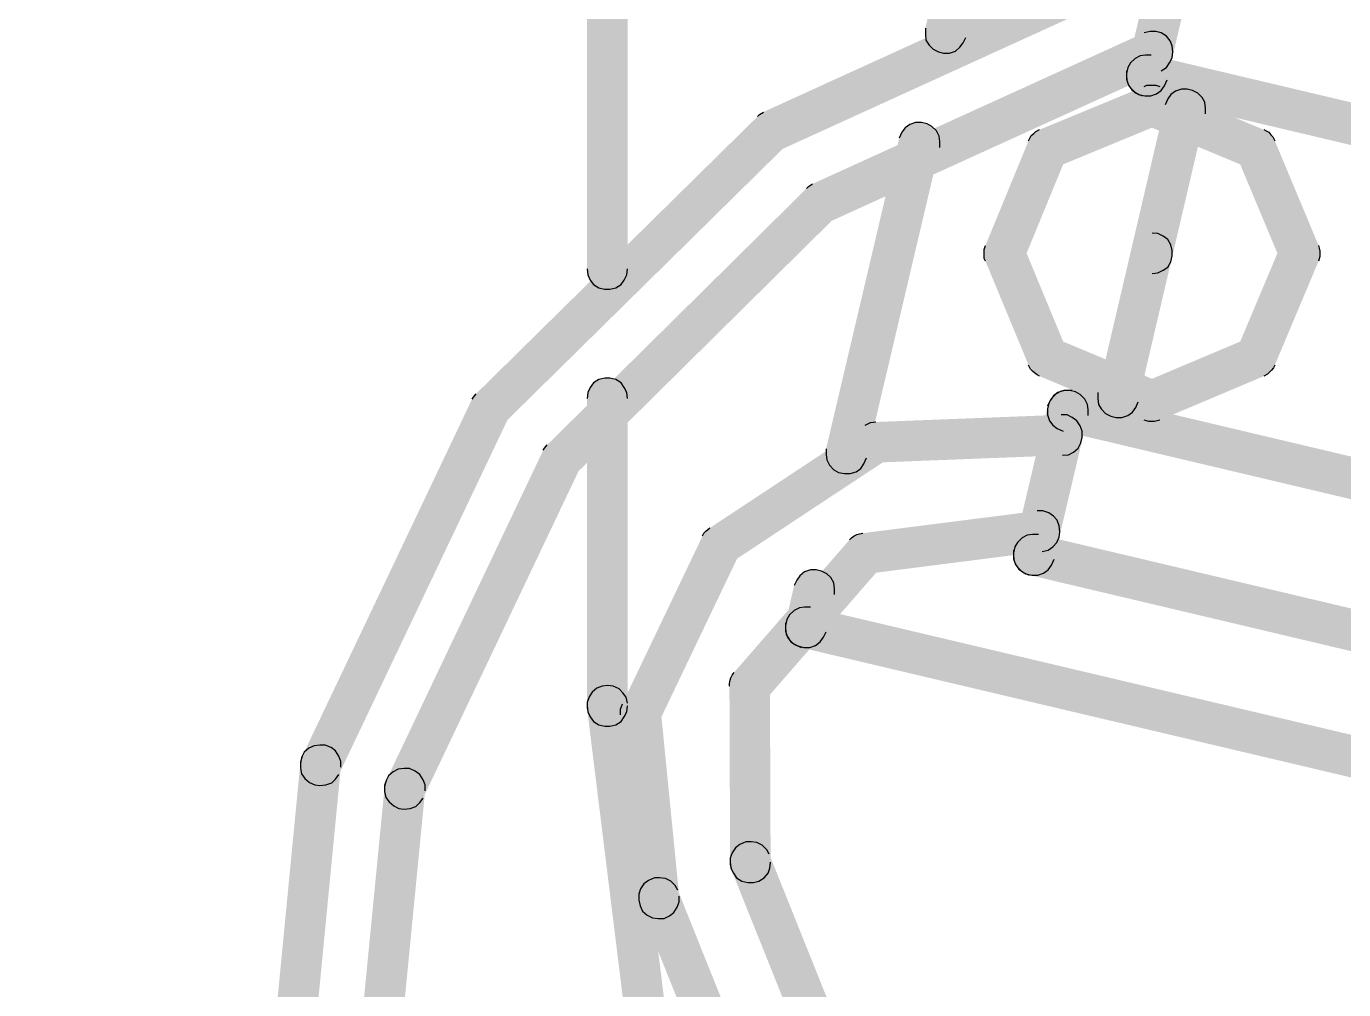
# Model space of a CAD drawing. Header units: millimetres. Extents: x -185079 to -2648, y 85916 to 249201.
# Drawn here: x -52811.73 to -52785, y 133370.23 to 133389.77 of the extents above; entities that cross this region are included whole.
import ezdxf

# ---------------------------------------------------------------- set-up
doc = ezdxf.new("R2010")
doc.units = ezdxf.units.MM
doc.linetypes.add('DASHDOT', pattern=[25.4, 12.7, -6.35, 0, -6.35])
doc.layers.get('0').update_dxf_attribs({"color": 255, "linetype": 'DASHDOT'})
doc.layers.add('1', color=4, linetype='Continuous')

msp = doc.modelspace()

# ---------------------------------------------------------------- hatches: boundary and pattern name
at = {"extrusion": (-0.004685415688226612, -0.01745240643729066, 0.9998367168639968)}
for points in [[(-85578.72472193472, 115151.7301886913), (-85579.12152372515, 115151.623642642), (-85579.51832551559, 115151.5170965927), (-85583.96173259086, 115168.0653580702), (-85583.56493080044, 115168.1719041195), (-85583.16812901, 115168.2784501688)], [(-85561.04170314464, 115161.9335581742), (-85561.02498566466, 115161.5126363334), (-85561.00807826302, 115161.091007181), (-85569.64068558415, 115160.8341290183), (-85569.6575929858, 115161.2557581707), (-85569.67450038742, 115161.6773873231)], [(-85570.07851482659, 115161.2390406907), (-85569.6575929858, 115161.2557581707), (-85569.23667114499, 115161.2724756507), (-85569.14503368735, 115158.2737081448), (-85569.56595552816, 115158.2569906648), (-85569.98687736895, 115158.2402731848)], [(-85576.35561906145, 115154.8672204624), (-85576.62154614992, 115155.1939274471), (-85576.88837047161, 115155.5211518216), (-85570.72035043212, 115160.6132320431), (-85570.454233422, 115160.2858177469), (-85570.18759902197, 115159.9593006839)], [(-85574.17721124583, 115158.6127761192), (-85573.75628940502, 115158.6294935992), (-85573.33536756423, 115158.6462110792), (-85573.31202339806, 115158.0481079386), (-85573.73294523887, 115158.0313904586), (-85574.15386707967, 115158.0146729786)], [(-85575.01709347875, 115153.7145648809), (-85575.28321048887, 115154.0419791771), (-85575.54932749899, 115154.3693934734), (-85569.84131698406, 115159.0763394126), (-85569.57449266237, 115158.7491150381), (-85569.30856557391, 115158.4224080534)], [(-85573.73294523887, 115158.0313904586), (-85574.15386707967, 115158.0146729786), (-85574.12290984966, 115157.8993811928), (-85574.0792210114, 115157.7875079968), (-85573.9873170184, 115157.70223069), (-85573.89022590834, 115157.6456452678), (-85573.77380144986, 115157.6215501635), (-85573.66440409266, 115157.6236255871), (-85573.54911230685, 115157.6545828172), (-85573.44407629049, 115157.7237348719), (-85573.37565649331, 115157.8247619617), (-85573.33541119087, 115157.9318734017), (-85573.31202339806, 115158.0481079386)], [(-85569.57449266237, 115158.7491150381), (-85569.30856557391, 115158.4224080534), (-85569.22309834544, 115158.5136047348), (-85569.18356035456, 115158.6205262532), (-85569.15946525018, 115158.7369507117), (-85569.17769087195, 115158.8556610873), (-85569.2213797102, 115158.9675342833), (-85569.28782048672, 115159.0596487698), (-85569.38833018657, 115159.1289658002), (-85569.50817323488, 115159.1657925128), (-85569.61757059208, 115159.1637170891), (-85569.73286237789, 115159.1327598591), (-85569.84131698406, 115159.0763394126)], [(-85569.56595552816, 115158.2569906648), (-85569.58357024136, 115158.6784298955), (-85569.6981547156, 115158.6476625872), (-85569.79729630334, 115158.6073923387), (-85569.88599219998, 115158.528219954), (-85569.95170071891, 115158.4142713343), (-85569.97850710155, 115158.3107684057), (-85569.97301308803, 115158.1886394403), (-85569.94205585803, 115158.0733476544), (-85569.87290380328, 115157.9683116381), (-85569.78512571166, 115157.8955760179), (-85569.67820419326, 115157.856038027), (-85569.54904812652, 115157.8353615124)], [(-85560.93733407876, 115158.938209258), (-85560.92061659879, 115158.5172874172), (-85560.90370919714, 115158.0956582649), (-85569.54904812652, 115157.8353615124), (-85569.56595552816, 115158.2569906648), (-85569.58357024136, 115158.6784298955)], [(-85569.56595552816, 115158.2569906648), (-85569.98687736895, 115158.2402731848), (-85569.95592013895, 115158.124981399), (-85569.9156498905, 115158.0258398113), (-85569.83718481733, 115157.936953993), (-85569.72323619763, 115157.871245474), (-85569.61954334739, 115157.8437317798), (-85569.49812169353, 115157.8490358717), (-85569.38282990771, 115157.8799931017), (-85569.27779389135, 115157.9491451565), (-85569.20524819278, 115158.0376305596), (-85569.16571020191, 115158.144552078), (-85569.14503368735, 115158.2737081448)], [(-85570.87303321266, 115155.9685481275), (-85571.12622869287, 115156.2986737019), (-85571.38032140632, 115156.6293166663), (-85569.55909340252, 115158.0252744205), (-85569.30500068908, 115157.6946314561), (-85569.05180520886, 115157.3645058816)], [(-85569.30500068908, 115157.6946314561), (-85569.55909340252, 115158.0252744205), (-85569.51429683759, 115158.0646019179), (-85569.45063879635, 115158.081694867), (-85569.39900505178, 115158.0955591479), (-85569.33534701054, 115158.112652097), (-85569.25141286984, 115158.1078903411)], [(-85569.35948574154, 115157.2818899611), (-85569.30500068908, 115157.6946314561), (-85569.25141286984, 115158.1078903411), (-85566.98862387196, 115157.8085402315), (-85567.04291900276, 115157.3950914248), (-85567.09669674367, 115156.9825398515)], [(-85568.63164057162, 115157.7935394956), (-85568.21071873083, 115157.8102569755), (-85568.24167596083, 115157.9255487614), (-85568.28536479909, 115158.0374219573), (-85568.36111859402, 115158.1133862457), (-85568.47506721372, 115158.1790947647), (-85568.59059443898, 115158.2026724791), (-85568.69999179617, 115158.2005970554), (-85568.81528358198, 115158.1696398254), (-85568.92031959834, 115158.1004877707), (-85568.99286529691, 115158.0120023675), (-85569.03240328778, 115157.9050808491), (-85569.05307980234, 115157.7759247824)], [(-85576.62154614992, 115155.1939274471), (-85576.97954220705, 115155.4003660223), (-85576.95108576184, 115155.4497138497), (-85576.88837047161, 115155.5211518216)], [(-85569.05307980234, 115157.7759247824), (-85568.63164057162, 115157.7935394956), (-85568.21071873083, 115157.8102569755), (-85568.01541951888, 115151.8159506318), (-85568.43634135967, 115151.7992331519), (-85568.85707327882, 115151.7818083603)], [(-85580.32282687037, 115148.0714453202), (-85580.67992569426, 115148.2773665056), (-85581.03721443983, 115148.4839950025), (-85576.97954220705, 115155.4003660223), (-85576.62154614992, 115155.1939274471), (-85576.26444732602, 115154.9880062617)], [(-85573.66672737109, 115155.7401234505), (-85573.24580553028, 115155.7568409305), (-85573.27695268195, 115155.8728400279), (-85573.31703300873, 115155.971274304), (-85573.39549808193, 115156.0601601223), (-85573.5094467016, 115156.1258686413), (-85573.61313955185, 115156.1533823355), (-85573.7352685173, 115156.147888322), (-85573.84985299154, 115156.1171210136), (-85573.95488900789, 115156.0479689588), (-85574.02743470646, 115155.9594835556), (-85574.0676800089, 115155.8523721156), (-85574.08764921188, 115155.7234059705)], [(-85571.12622869287, 115156.2986737019), (-85571.53897018792, 115156.3531587544), (-85571.52718133069, 115156.410922367), (-85571.51558239512, 115156.4693932912), (-85571.47420442, 115156.5214523969), (-85571.4462653647, 115156.5699029911), (-85571.38032140632, 115156.6293166663)], [(-85567.04291900276, 115157.3950914248), (-85566.98862387196, 115157.8085402315), (-85566.93067033768, 115157.7960440627), (-85566.87290672504, 115157.7842552054), (-85566.82033022946, 115157.7437744635), (-85566.7716897136, 115157.7151280967), (-85566.71298334995, 115157.6489942166)], [(-85574.08764921188, 115155.7234059705), (-85573.66672737109, 115155.7401234505), (-85573.24580553028, 115155.7568409305), (-85573.04468046236, 115149.2833317434), (-85573.46560230317, 115149.2666142635), (-85573.88652414396, 115149.2498967835)], [(-85571.00814164108, 115153.9667360303), (-85571.42088313613, 115154.0212210827), (-85571.83343470952, 115154.0749988236), (-85571.53897018792, 115156.3531587544), (-85571.12622869287, 115156.2986737019), (-85570.71438443105, 115156.2447060394)], [(-85567.37304457724, 115157.1418959446), (-85567.04291900276, 115157.3950914248), (-85566.71298334995, 115157.6489942166), (-85565.30424161245, 115155.8281656347), (-85565.63436718693, 115155.5749701545), (-85565.96430283974, 115155.3210673627)], [(-85578.65875192167, 115147.4460221894), (-85579.01604066724, 115147.6526506863), (-85579.37403672436, 115147.8590892615), (-85575.64049923442, 115154.248607674), (-85575.28321048887, 115154.0419791771), (-85574.9259217433, 115153.8353506802)], [(-85575.28321048887, 115154.0419791771), (-85575.64049923442, 115154.248607674), (-85575.61256017913, 115154.2970582682), (-85575.54932749899, 115154.3693934734)], [(-85568.52727150575, 115154.7981905794), (-85568.4205355348, 115154.4006814774), (-85568.30936965036, 115154.4441803941), (-85568.22048383208, 115154.5226454672), (-85568.14793813351, 115154.6111308704), (-85568.11181873245, 115154.7307839971), (-85568.11660543439, 115154.8531028842), (-85568.14414407458, 115154.9556630617), (-85568.20127183266, 115155.0639277463), (-85568.29246851409, 115155.1493949747), (-85568.39957995414, 115155.1896402772), (-85568.51581449098, 115155.21302807), (-85568.63381755503, 115155.1949923699)], [(-85571.42088313613, 115154.0212210827), (-85571.75081878895, 115153.7673182909), (-85571.79014628637, 115153.8121148559), (-85571.80723923545, 115153.8757728971), (-85571.82110351637, 115153.9274066417), (-85571.83819646545, 115153.9910646829), (-85571.83343470952, 115154.0749988236)], [(-85569.6988733338, 115152.4627110778), (-85570.0282915967, 115152.2097055193), (-85570.35841717117, 115151.956510039), (-85571.75081878895, 115153.7673182909), (-85571.42088313613, 115154.0212210827), (-85571.09075756166, 115154.274416563)], [(-85566.04691876032, 115155.6287478954), (-85565.63436718693, 115155.5749701545), (-85565.22162569188, 115155.520485102), (-85565.5324303332, 115153.2523455013), (-85565.94498190659, 115153.3061232422), (-85566.35753347998, 115153.3599009831)], [(-85565.63436718693, 115155.5749701545), (-85565.30424161245, 115155.8281656347), (-85565.27764572328, 115155.77995048), (-85565.24782116595, 115155.7197110285), (-85565.23395688503, 115155.668077284), (-85565.22028252576, 115155.617150851), (-85565.22162569188, 115155.520485102)], [(-85579.12152372515, 115151.623642642), (-85579.51832551559, 115151.5170965927), (-85579.47444675566, 115151.4045160852), (-85579.39598168248, 115151.3156302669), (-85579.30768620095, 115151.2437918799), (-85579.18855046421, 115151.2067752456), (-85579.06642149876, 115151.2122692591), (-85578.9638613212, 115151.2398078993), (-85578.85540671503, 115151.2962283458), (-85578.7701294082, 115151.3881323388), (-85578.73040149568, 115151.4943465456), (-85578.70630639131, 115151.6107710041), (-85578.72472193472, 115151.7301886913)], [(-85567.69557465985, 115152.3135939646), (-85567.74935240076, 115151.9010423912), (-85567.80364753156, 115151.4875935846), (-85570.08258672751, 115151.7962567127), (-85570.0282915967, 115152.2097055193), (-85569.97470377745, 115152.6229644042)], [(-85566.19836730846, 115153.6369561282), (-85565.94498190659, 115153.3061232422), (-85565.69088919315, 115152.9754802778), (-85567.49596699887, 115151.5702095052), (-85567.74935240076, 115151.9010423912), (-85568.00325519254, 115152.230978044)], [(-85570.0282915967, 115152.2097055193), (-85570.08258672751, 115151.7962567127), (-85570.1405402618, 115151.8087528815), (-85570.20172246425, 115151.8332733469), (-85570.25088037, 115151.8610224806), (-85570.29952088586, 115151.8896688474), (-85570.35841717117, 115151.956510039)], [(-85565.94498190659, 115153.3061232422), (-85565.5324303332, 115153.2523455013), (-85565.54402926877, 115153.1938745771), (-85565.56854973426, 115153.1326923746), (-85565.59700617947, 115153.0833445472), (-85565.62494523477, 115153.034893953), (-85565.69088919315, 115152.9754802778)], [(-85578.4398949, 115149.0851014195), (-85578.04309310958, 115149.1916474688), (-85578.08678194783, 115149.3035206648), (-85578.16595433258, 115149.3922165614), (-85578.2537324242, 115149.4649521816), (-85578.3735754725, 115149.5017788942), (-85578.49570443796, 115149.4962848807), (-85578.59826461552, 115149.4687462405), (-85578.7067192217, 115149.412325794), (-85578.79128921694, 115149.3206117227), (-85578.83153451938, 115149.2135002826), (-85578.8549223122, 115149.0972657458), (-85578.83669669043, 115148.9785553702)], [(-85569.34926622472, 115151.2651865764), (-85568.92834438392, 115151.2819040564), (-85568.95930161393, 115151.3971958422), (-85568.99957186237, 115151.49633743), (-85569.07874424712, 115151.5850333266), (-85569.19198555524, 115151.6509317672), (-85569.29548848383, 115151.6777381498), (-85569.41780737092, 115151.6729514479), (-85569.53309915673, 115151.6419942179), (-85569.63794525144, 115151.5721348516), (-85569.71068087166, 115151.4843567599), (-85569.75021886254, 115151.3774352415), (-85569.77018806552, 115151.2484690965)], [(-85569.34926622472, 115151.2651865764), (-85569.36688093793, 115151.6866258072), (-85569.48217272374, 115151.6556685772), (-85569.58060699991, 115151.6155882504), (-85569.66930289655, 115151.5364158656), (-85569.73501141548, 115151.4224672459), (-85569.7618177981, 115151.3189643173), (-85569.7563237846, 115151.1968353519), (-85569.72536655459, 115151.0815435661), (-85569.65621449983, 115150.9765075497), (-85569.56843640821, 115150.9037719295), (-85569.46151488982, 115150.8642339386), (-85569.33235882309, 115150.8435574241)], [(-85560.7213520869, 115151.946215248), (-85560.70392729534, 115151.5254833289), (-85560.68701989371, 115151.1038541765), (-85569.33235882309, 115150.8435574241), (-85569.34926622472, 115151.2651865764), (-85569.36688093793, 115151.6866258072)], [(-85568.43634135967, 115151.7992331519), (-85568.85707327882, 115151.7818083603), (-85568.82611604882, 115151.6665165745), (-85568.78242721056, 115151.5546433785), (-85568.70667341563, 115151.4786790901), (-85568.5934321075, 115151.4127806495), (-85568.47719757067, 115151.3893928567), (-85568.36780021348, 115151.3914682804), (-85568.25250842767, 115151.4224255104), (-85568.1474724113, 115151.4915775652), (-85568.07492671274, 115151.5800629684), (-85568.03538872187, 115151.6869844868), (-85568.01541951888, 115151.8159506318)], [(-85581.72260200407, 115140.3020876638), (-85582.12925914885, 115140.384747211), (-85582.53610621528, 115140.4681140698), (-85581.0867727607, 115148.3607333643), (-85580.67992569426, 115148.2773665056), (-85580.2732685495, 115148.1947069584)], [(-85580.67992569426, 115148.2773665056), (-85581.0867727607, 115148.3607333643), (-85581.0717552353, 115148.4064726803), (-85581.03721443983, 115148.4839950025)], [(-85576.42553036123, 115143.1674748323), (-85576.82233215167, 115143.060928783), (-85577.2191339421, 115142.9543827337), (-85578.83669669043, 115148.9785553702), (-85578.4398949, 115149.0851014195), (-85578.04309310958, 115149.1916474688)], [(-85569.77018806552, 115151.2484690965), (-85569.34926622472, 115151.2651865764), (-85568.92834438392, 115151.2819040564), (-85568.83670692629, 115148.2831365505), (-85569.25762876708, 115148.2664190705), (-85569.67925791946, 115148.2495116689)], [(-85567.74935240076, 115151.9010423912), (-85567.49596699887, 115151.5702095052), (-85567.54418215362, 115151.543613616), (-85567.59168999681, 115151.5172076485), (-85567.65605534962, 115151.4999247777), (-85567.70698178263, 115151.4862504185), (-85567.80364753156, 115151.4875935846)], [(-85572.81544005686, 115149.2485804545), (-85572.93490763607, 115149.6426709667), (-85573.05508252683, 115150.0365715572), (-85569.45658815822, 115151.1537137955), (-85569.33712057902, 115150.7596232834), (-85569.21784292148, 115150.3662400828)], [(-85569.33712057902, 115150.7596232834), (-85569.21784292148, 115150.3662400828), (-85569.1059697255, 115150.409928921), (-85569.0170839072, 115150.4883939942), (-85568.94866411001, 115150.589421084), (-85568.92456900564, 115150.7058455425), (-85568.93006301914, 115150.8279745079), (-85568.96102024915, 115150.9432662937), (-85569.02675371409, 115151.0355707018), (-85569.11865770709, 115151.1208480086), (-85569.22576914715, 115151.1610933111), (-85569.34129637241, 115151.1846710255), (-85569.45658815822, 115151.1537137955)], [(-85575.1343737007, 115146.5375391766), (-85575.44167876428, 115146.8121870556), (-85575.74898382787, 115147.0868349346), (-85573.24221269964, 115149.9173188457), (-85572.93490763607, 115149.6426709667), (-85572.62830988405, 115149.367833166)], [(-85572.93490763607, 115149.6426709667), (-85573.24221269964, 115149.9173188457), (-85573.19812344627, 115149.9564564214), (-85573.153516803, 115149.9964912304), (-85573.05508252683, 115150.0365715572)], [(-85579.01604066724, 115147.6526506863), (-85579.42288773367, 115147.7360175451), (-85579.40768028662, 115147.7810495494), (-85579.37403672436, 115147.8590892615)], [(-85579.94701064785, 115140.2836802769), (-85580.35385771428, 115140.3670471356), (-85580.76070478071, 115140.4504139944), (-85579.42288773367, 115147.7360175451), (-85579.01604066724, 115147.6526506863), (-85578.60990091237, 115147.5690939058)], [(-85573.46560230317, 115149.2666142635), (-85573.88652414396, 115149.2498967835), (-85573.85556691396, 115149.1346049977), (-85573.81529666552, 115149.0354634099), (-85573.73683159234, 115148.9465775916), (-85573.62288297265, 115148.8808690727), (-85573.5191901224, 115148.8533553785), (-85573.39706115697, 115148.858849392), (-85573.28176937115, 115148.889806622), (-85573.17763058802, 115148.9594760667), (-85573.1048949678, 115149.0472541583), (-85573.06464966535, 115149.1543655984), (-85573.04468046236, 115149.2833317434)], [(-85572.40994857183, 115147.0211134085), (-85572.56761097578, 115147.4049481512), (-85572.72598069129, 115147.7885929723), (-85569.42453561682, 115149.1421882648), (-85569.26687321288, 115148.7583535221), (-85569.10869341902, 115148.3754160126)], [(-85569.26687321288, 115148.7583535221), (-85569.10869341902, 115148.3754160126), (-85569.00023881283, 115148.4318364591), (-85568.92821050418, 115148.5194246291), (-85568.8752335935, 115148.6299546589), (-85568.85184580069, 115148.7461891958), (-85568.86665283263, 115148.8521679632), (-85568.91034167088, 115148.9640411591), (-85568.97949372564, 115149.0690771755), (-85569.07729214727, 115149.125472676), (-85569.18369627575, 115149.1659079001), (-85569.30924383101, 115149.1731454948), (-85569.42453561682, 115149.1421882648)], [(-85575.72535948695, 115143.0112073776), (-85576.13149924182, 115143.094764158), (-85576.53834630824, 115143.1781310168), (-85575.84833590906, 115146.8948466028), (-85575.44167876428, 115146.8121870556), (-85575.03483169785, 115146.7288201968)], [(-85575.44167876428, 115146.8121870556), (-85575.84833590906, 115146.8948466028), (-85575.83673697348, 115146.953317527), (-85575.80809060662, 115147.0019580429), (-85575.74898382787, 115147.0868349346)], [(-85572.56761097578, 115147.4049481512), (-85572.94765165959, 115147.5918179385), (-85572.91900529273, 115147.6404584544), (-85572.87833462917, 115147.6923276384), (-85572.83372798591, 115147.7323624474), (-85572.78622014272, 115147.7587684149), (-85572.72598069129, 115147.7885929723)], [(-85569.25762876708, 115148.2664190705), (-85569.2752434803, 115148.6878583012), (-85569.39053526611, 115148.6569010712), (-85569.48896954228, 115148.6168207444), (-85569.57766543892, 115148.5376483597), (-85569.64337395785, 115148.42369974), (-85569.67018034047, 115148.3201968114), (-85569.66539363854, 115148.1978779243), (-85569.63443640852, 115148.0825861385), (-85569.5645770422, 115147.9777400438), (-85569.47679895058, 115147.9050044236), (-85569.36987743218, 115147.8654664327), (-85569.24072136545, 115147.8447899181)], [(-85560.62971462926, 115148.9474477421), (-85560.61209991606, 115148.5260085114), (-85560.59538243608, 115148.1050866706), (-85569.24072136545, 115147.8447899181), (-85569.25762876708, 115148.2664190705), (-85569.2752434803, 115148.6878583012)], [(-85573.75526470772, 115144.0080774242), (-85574.13511546988, 115144.1942399), (-85574.51444884212, 115144.381299609), (-85572.94765165959, 115147.5918179385), (-85572.56761097578, 115147.4049481512), (-85572.1884675252, 115147.2185957537)], [(-85569.25762876708, 115148.2664190705), (-85569.67925791946, 115148.2495116689), (-85569.64830068946, 115148.1342198831), (-85569.60732312944, 115148.035268217), (-85569.52885805625, 115147.9463823987), (-85569.41490943657, 115147.8806738797), (-85569.3119238979, 115147.8529702639), (-85569.18979493245, 115147.8584642774), (-85569.07450314664, 115147.8894215074), (-85568.96946713029, 115147.9585735622), (-85568.8969214317, 115148.0470589654), (-85568.85738344085, 115148.1539804838), (-85568.83670692629, 115148.2831365505)], [(-85573.37356443043, 115146.4188575293), (-85572.95264258962, 115146.4355750093), (-85572.98378974128, 115146.5515741066), (-85573.02747857955, 115146.6634473026), (-85573.11867526098, 115146.7489145311), (-85573.21628376095, 115146.8046027201), (-85573.33270821943, 115146.8286978244), (-85573.44210557663, 115146.8266224007), (-85573.55669005087, 115146.7958550924), (-85573.66172606724, 115146.7267030376), (-85573.73085317598, 115146.6254860262), (-85573.77109847842, 115146.5183745861), (-85573.79448627123, 115146.4021400493)], [(-85573.79448627123, 115146.4021400493), (-85573.37356443043, 115146.4188575293), (-85572.95264258962, 115146.4355750093), (-85572.92267173728, 115145.6602905688), (-85573.34359357807, 115145.6435730888), (-85573.76451541888, 115145.6268556088)], [(-85573.34359357807, 115145.6435730888), (-85573.36050097972, 115146.0652022412), (-85573.47579276553, 115146.0342450112), (-85573.57493435327, 115145.9939747628), (-85573.66363024991, 115145.914802378), (-85573.7295286905, 115145.8015610699), (-85573.75633507312, 115145.6980581413), (-85573.7508410596, 115145.5759291759), (-85573.7198838296, 115145.46063739), (-85573.65054185319, 115145.3548940621), (-85573.56224637166, 115145.2830556751), (-85573.45584224317, 115145.242620451), (-85573.32668617644, 115145.2219439365)], [(-85560.55022281731, 115146.4542435293), (-85560.53331541568, 115146.0326143769), (-85560.51570070248, 115145.6111751462), (-85573.32668617644, 115145.2219439365), (-85573.34359357807, 115145.6435730888), (-85573.36050097972, 115146.0652022412)], [(-85573.34359357807, 115145.6435730888), (-85573.76451541888, 115145.6268556088), (-85573.73355818888, 115145.511563823), (-85573.68986935061, 115145.399690627), (-85573.59867266918, 115145.3142233986), (-85573.50087424756, 115145.2578278981), (-85573.38463971073, 115145.2344401053), (-85573.27505243187, 115145.2358082174), (-85573.16046795763, 115145.2665755257), (-85573.05562186294, 115145.3364348921), (-85572.98649475418, 115145.4376519035), (-85572.94605953008, 115145.544056032), (-85572.92267173728, 115145.6602905688)], [(-85574.13511546988, 115144.1942399), (-85574.53191726032, 115144.0876938507), (-85574.54578154124, 115144.1393275953), (-85574.55014288207, 115144.2064042263), (-85574.55127555475, 115144.2614565607), (-85574.53877938594, 115144.319410095), (-85574.51444884212, 115144.381299609)], [(-85576.82233215167, 115143.060928783), (-85576.4392047205, 115143.2184012652), (-85576.49633247858, 115143.3266659498), (-85576.5841105702, 115143.39940157), (-85576.68190899181, 115143.4557970705), (-85576.81016782533, 115143.4759561952), (-85576.9161465927, 115143.4611491632), (-85577.0280197887, 115143.4174603249), (-85577.1203241968, 115143.35172686), (-85577.18945130557, 115143.2505098486), (-85577.22898929643, 115143.1435883302), (-85577.23622689118, 115143.0180407749), (-85577.20526966116, 115142.9027489891)], [(-85572.7997139958, 115140.8560606383), (-85573.19651578624, 115140.749514589), (-85573.59331757667, 115140.6429685397), (-85574.53191726032, 115144.0876938507), (-85574.13511546988, 115144.1942399), (-85573.73831367945, 115144.3007859493)], [(-85576.82233215167, 115143.060928783), (-85577.2191339421, 115142.9543827337), (-85577.17525518217, 115142.8418022261), (-85577.09679010899, 115142.7529164078), (-85577.00849462746, 115142.6810780208), (-85576.88935889072, 115142.6440613865), (-85576.76722992527, 115142.6495554), (-85576.66466974771, 115142.6770940402), (-85576.55621514154, 115142.7335144867), (-85576.47093783472, 115142.8254184797), (-85576.43120992219, 115142.9316326866), (-85576.40711481782, 115143.048057145), (-85576.42553036123, 115143.1674748323)], [(-85571.84347165315, 115131.8781506091), (-85572.22640916266, 115131.7199708152), (-85572.60953659381, 115131.562498333), (-85577.20526966116, 115142.9027489891), (-85576.82233215167, 115143.060928783), (-85576.4392047205, 115143.2184012652)], [(-85576.13149924182, 115143.094764158), (-85576.5180452628, 115142.950023284), (-85576.53171962206, 115143.000949717), (-85576.5490024928, 115143.0653150698), (-85576.53834630824, 115143.1781310168)], [(-85574.41242800067, 115139.7087015841), (-85574.79949141156, 115139.5630634768), (-85575.18603743253, 115139.4183226028), (-85576.5180452628, 115142.950023284), (-85576.13149924182, 115143.094764158), (-85575.74514314249, 115143.2402123436)], [(-85582.12925914885, 115140.384747211), (-85581.72220158897, 115140.4530984355), (-85581.75315881897, 115140.5683902213), (-85581.8188922839, 115140.6606946294), (-85581.91079627692, 115140.7459719363), (-85582.0172004054, 115140.7864071604), (-85582.14616655048, 115140.8063763634), (-85582.24872672804, 115140.7788377232), (-85582.36059992404, 115140.7351488849), (-85582.44948574233, 115140.6566838117), (-85582.51861285108, 115140.5554668003), (-85582.5420006439, 115140.4392322635), (-85582.53650663038, 115140.317103298)], [(-85582.12925914885, 115140.384747211), (-85582.53610621528, 115140.4681140698), (-85582.54334381002, 115140.3425665145), (-85582.51238658, 115140.2272747287), (-85582.4559661335, 115140.1188201225), (-85582.3674807303, 115140.0462744239), (-85582.25765801201, 115139.9931075916), (-85582.14142347519, 115139.9697197988), (-85582.0354447078, 115139.9845268307), (-85581.92357151181, 115140.028215669), (-85581.81853549545, 115140.0973677237), (-85581.76284730651, 115140.1949762237), (-85581.72260200407, 115140.3020876638)], [(-85580.06830783746, 115130.5629698596), (-85580.47536539735, 115130.4946186351), (-85580.88242295722, 115130.4262674105), (-85582.53650663038, 115140.317103298), (-85582.12925914885, 115140.384747211), (-85581.72220158897, 115140.4530984355)], [(-85580.35385771428, 115140.3670471356), (-85579.9468001544, 115140.4353983602), (-85579.9777573844, 115140.550690146), (-85580.04349084935, 115140.6429945541), (-85580.13539484235, 115140.7282718609), (-85580.24231636075, 115140.7678098518), (-85580.37076511592, 115140.788676288), (-85580.47332529348, 115140.7611376478), (-85580.58519848947, 115140.7174488096), (-85580.67389438611, 115140.6382764248), (-85580.74302149487, 115140.5370594134), (-85580.76640928767, 115140.4208248765), (-85580.76091527416, 115140.2986959111)], [(-85578.40018470977, 115131.1481346808), (-85578.80724226964, 115131.0797834563), (-85579.21448975118, 115131.0121395433), (-85580.76091527416, 115140.2986959111), (-85580.35385771428, 115140.3670471356), (-85579.9468001544, 115140.4353983602)], [(-85580.35385771428, 115140.3670471356), (-85580.76070478071, 115140.4504139944), (-85580.76794237545, 115140.3248664392), (-85580.73679522378, 115140.2088673418), (-85580.68037477728, 115140.1004127356), (-85580.59259668566, 115140.0276771154), (-85580.48225657744, 115139.9754075163), (-85580.36583211896, 115139.9513124119), (-85580.25985335158, 115139.9661194438), (-85580.14798015558, 115140.0098082821), (-85580.04384137245, 115140.0794777267), (-85579.98725595028, 115140.1765688368), (-85579.94701064785, 115140.2836802769)], [(-85573.19651578624, 115140.749514589), (-85572.86658013343, 115141.0034173808), (-85572.9416266168, 115141.0795715909), (-85573.05538531482, 115141.1445727982), (-85573.17180977331, 115141.1686679026), (-85573.29052014893, 115141.1504422808), (-85573.39237301493, 115141.1230935623), (-85573.49399044148, 115141.0412098993), (-85573.56653614005, 115140.9527244961), (-85573.6026555411, 115140.8330713695), (-85573.61401903722, 115140.7200655008), (-85573.58306180722, 115140.604773715), (-85573.52664136072, 115140.4963191088)], [(-85573.52664136072, 115140.4963191088), (-85573.19651578624, 115140.749514589), (-85572.86658013343, 115141.0034173808), (-85543.81790352194, 115102.2841848296), (-85544.14783917475, 115102.0302820378), (-85544.47725743765, 115101.7772764792)], [(-85573.19651578624, 115140.749514589), (-85573.59331757667, 115140.6429685397), (-85573.54962873842, 115140.5310953437), (-85573.47045635365, 115140.4423994471), (-85573.38267826203, 115140.3696638269), (-85573.26302513538, 115140.3335444258), (-85573.14070624829, 115140.3383311278), (-85573.02541446248, 115140.3692883578), (-85572.9298813862, 115140.422997526), (-85572.84512146929, 115140.5140042858), (-85572.79214455861, 115140.6245343157), (-85572.78148837405, 115140.7373502627), (-85572.7997139958, 115140.8560606383)], [(-85574.79949141156, 115139.5630634768), (-85574.46955575874, 115139.8169662686), (-85574.54460224211, 115139.8931204786), (-85574.6585508618, 115139.9588289976), (-85574.77478539862, 115139.9822167904), (-85574.89278846269, 115139.9641810903), (-85574.99534864025, 115139.9366424501), (-85575.09696606679, 115139.8547587871), (-85575.16951176536, 115139.7662733839), (-85575.20563116642, 115139.6466202572), (-85575.21699466255, 115139.5336143886), (-85575.18603743253, 115139.4183226028), (-85575.12890967446, 115139.3100579182)], [(-85575.12890967446, 115139.3100579182), (-85574.79949141156, 115139.5630634768), (-85574.46955575874, 115139.8169662686), (-85545.41404196763, 115101.0722705009), (-85545.74346023051, 115100.8192649423), (-85546.07339588334, 115100.5653621505)], [(-85574.79949141156, 115139.5630634768), (-85575.18603743253, 115139.4183226028), (-85575.12890967446, 115139.3100579182), (-85575.05044460126, 115139.2211720999), (-85574.9399145714, 115139.1681951893), (-85574.82438734615, 115139.1446174748), (-85574.70567697051, 115139.1628430966), (-85574.59038518471, 115139.1938003266), (-85574.50149936641, 115139.2722653997), (-85574.42895366784, 115139.3607508029), (-85574.39283426678, 115139.4804039296), (-85574.38147077065, 115139.5934097982), (-85574.41242800067, 115139.7087015841)]]:
    msp.add_hatch(color=7, dxfattribs=at).paths.add_polyline_path(points, flags=16)

# ---------------------------------------------------------------- linework, layer by layer
for points, elevation in [([(-85574.15386707964, 115158.0146729786), (-85574.12290984963, 115157.8993811928), (-85574.07922101137, 115157.7875079968), (-85573.98731701837, 115157.70223069), (-85573.89022590831, 115157.6456452678), (-85573.77380144983, 115157.6215501634), (-85573.66440409263, 115157.6236255871), (-85573.54911230682, 115157.6545828171), (-85573.44407629046, 115157.7237348719), (-85573.37565649328, 115157.8247619617), (-85573.33541119084, 115157.9318734017), (-85573.31202339803, 115158.0481079385)], 5.106817399809001e-10), ([(-85569.30856557388, 115158.4224080534), (-85569.2230983454, 115158.5136047348), (-85569.18356035453, 115158.6205262532), (-85569.15946525015, 115158.7369507117), (-85569.17769087192, 115158.8556610873), (-85569.22137971017, 115158.9675342833), (-85569.28782048669, 115159.0596487698), (-85569.38833018654, 115159.1289658002), (-85569.50817323485, 115159.1657925128), (-85569.61757059205, 115159.1637170891), (-85569.73286237786, 115159.1327598591), (-85569.84131698404, 115159.0763394126)], 5.10681733058205e-10), ([(-85569.58357024133, 115158.6784298955), (-85569.69815471557, 115158.6476625871), (-85569.79729630331, 115158.6073923387), (-85569.88599219995, 115158.5282199539), (-85569.95170071888, 115158.4142713342), (-85569.97850710152, 115158.3107684057), (-85569.973013088, 115158.1886394402), (-85569.942055858, 115158.0733476544), (-85569.87290380325, 115157.968311638), (-85569.78512571163, 115157.8955760178), (-85569.67820419323, 115157.8560380269), (-85569.54904812649, 115157.8353615124)], 5.106817419691582e-10), ([(-85569.98687736892, 115158.2402731848), (-85569.95592013892, 115158.124981399), (-85569.91564989048, 115158.0258398112), (-85569.8371848173, 115157.9369539929), (-85569.7232361976, 115157.871245474), (-85569.61954334736, 115157.8437317798), (-85569.4981216935, 115157.8490358717), (-85569.38282990768, 115157.8799931017), (-85569.27779389132, 115157.9491451564), (-85569.20524819275, 115158.0376305596), (-85569.16571020188, 115158.144552078), (-85569.14503368732, 115158.2737081447)], 5.106817388844997e-10), ([(-85569.5590934025, 115158.0252744205), (-85569.51429683756, 115158.0646019179), (-85569.45063879632, 115158.081694867), (-85569.39900505175, 115158.0955591479), (-85569.3353470105, 115158.112652097), (-85569.25141286981, 115158.107890341)], 5.106817400571273e-10), ([(-85568.2107187308, 115157.8102569755), (-85568.2416759608, 115157.9255487613), (-85568.28536479906, 115158.0374219573), (-85568.361118594, 115158.1133862457), (-85568.47506721369, 115158.1790947646), (-85568.59059443895, 115158.2026724791), (-85568.69999179614, 115158.2005970554), (-85568.81528358195, 115158.1696398254), (-85568.92031959831, 115158.1004877706), (-85568.99286529688, 115158.0120023675), (-85569.03240328775, 115157.9050808491), (-85569.05307980231, 115157.7759247823)], 5.106817424557415e-10), ([(-85576.97954220702, 115155.4003660223), (-85576.95108576182, 115155.4497138497), (-85576.88837047158, 115155.5211518216)], 5.106817576084274e-10), ([(-85573.24580553026, 115155.7568409305), (-85573.27695268192, 115155.8728400278), (-85573.3170330087, 115155.971274304), (-85573.3954980819, 115156.0601601223), (-85573.50944670157, 115156.1258686412), (-85573.61313955182, 115156.1533823354), (-85573.73526851727, 115156.1478883219), (-85573.84985299151, 115156.1171210136), (-85573.95488900786, 115156.0479689588), (-85574.02743470643, 115155.9594835556), (-85574.06768000887, 115155.8523721156), (-85574.08764921186, 115155.7234059705)], 5.106817565094861e-10), ([(-85571.53897018789, 115156.3531587544), (-85571.52718133066, 115156.410922367), (-85571.51558239509, 115156.4693932912), (-85571.47420441997, 115156.5214523969), (-85571.44626536468, 115156.5699029911), (-85571.3803214063, 115156.6293166663)], 5.106817503668487e-10), ([(-85566.98862387193, 115157.8085402314), (-85566.93067033765, 115157.7960440626), (-85566.87290672501, 115157.7842552054), (-85566.82033022943, 115157.7437744635), (-85566.77168971357, 115157.7151280967), (-85566.71298334992, 115157.6489942166)], 5.106817436537781e-10), ([(-85575.64049923439, 115154.248607674), (-85575.6125601791, 115154.2970582682), (-85575.54932749896, 115154.3693934733)], 5.106817660111997e-10), ([(-85568.42053553477, 115154.4006814774), (-85568.30936965033, 115154.444180394), (-85568.22048383205, 115154.5226454672), (-85568.14793813348, 115154.6111308704), (-85568.11181873242, 115154.730783997), (-85568.11660543436, 115154.8531028842), (-85568.14414407455, 115154.9556630617), (-85568.20127183263, 115155.0639277462), (-85568.29246851406, 115155.1493949747), (-85568.39957995412, 115155.1896402772), (-85568.51581449095, 115155.2130280699), (-85568.633817555, 115155.1949923699)], 5.106817609649627e-10), ([(-85571.75081878892, 115153.7673182909), (-85571.79014628634, 115153.8121148559), (-85571.80723923542, 115153.8757728971), (-85571.82110351634, 115153.9274066417), (-85571.83819646543, 115153.9910646829), (-85571.8334347095, 115154.0749988236)], 5.106817685775136e-10), ([(-85565.30424161242, 115155.8281656347), (-85565.27764572325, 115155.7799504799), (-85565.24782116592, 115155.7197110285), (-85565.233956885, 115155.6680772839), (-85565.22028252573, 115155.6171508509), (-85565.22162569185, 115155.520485102)], 5.106817590605546e-10), ([(-85579.51832551554, 115151.5170965927), (-85579.47444675563, 115151.4045160851), (-85579.39598168245, 115151.3156302669), (-85579.30768620092, 115151.2437918798), (-85579.18855046418, 115151.2067752456), (-85579.06642149873, 115151.2122692591), (-85578.96386132117, 115151.2398078993), (-85578.855406715, 115151.2962283458), (-85578.77012940818, 115151.3881323388), (-85578.73040149565, 115151.4943465456), (-85578.70630639128, 115151.6107710041), (-85578.72472193469, 115151.7301886913)], 5.106817844912005e-10), ([(-85570.08258672748, 115151.7962567126), (-85570.14054026177, 115151.8087528814), (-85570.20172246422, 115151.8332733469), (-85570.25088036997, 115151.8610224805), (-85570.29952088583, 115151.8896688474), (-85570.35841717114, 115151.956510039)], 5.106817839106038e-10), ([(-85565.53243033317, 115153.2523455013), (-85565.54402926874, 115153.1938745771), (-85565.56854973423, 115153.1326923746), (-85565.59700617944, 115153.0833445472), (-85565.62494523474, 115153.034893953), (-85565.69088919312, 115152.9754802778)], 5.106817772026151e-10), ([(-85578.04309310955, 115149.1916474687), (-85578.0867819478, 115149.3035206647), (-85578.16595433255, 115149.3922165614), (-85578.25373242417, 115149.4649521816), (-85578.37357547248, 115149.5017788942), (-85578.49570443793, 115149.4962848807), (-85578.59826461549, 115149.4687462405), (-85578.70671922166, 115149.412325794), (-85578.79128921691, 115149.3206117227), (-85578.83153451936, 115149.2135002826), (-85578.85492231217, 115149.0972657458), (-85578.8366966904, 115148.9785553702)], 5.10681804155263e-10), ([(-85568.9283443839, 115151.2819040564), (-85568.9593016139, 115151.3971958422), (-85568.99957186234, 115151.4963374299), (-85569.07874424709, 115151.5850333266), (-85569.19198555521, 115151.6509317672), (-85569.2954884838, 115151.6777381498), (-85569.41780737089, 115151.6729514479), (-85569.5330991567, 115151.6419942178), (-85569.63794525141, 115151.5721348515), (-85569.71068087163, 115151.4843567599), (-85569.75021886251, 115151.3774352415), (-85569.7701880655, 115151.2484690964)], 5.106817890470429e-10), ([(-85569.3668809379, 115151.6866258071), (-85569.48217272371, 115151.6556685771), (-85569.58060699988, 115151.6155882503), (-85569.66930289652, 115151.5364158656), (-85569.73501141545, 115151.4224672459), (-85569.76181779808, 115151.3189643173), (-85569.75632378458, 115151.1968353519), (-85569.72536655456, 115151.081543566), (-85569.6562144998, 115150.9765075497), (-85569.56843640818, 115150.9037719295), (-85569.46151488979, 115150.8642339386), (-85569.33235882306, 115150.843557424)], 5.106817919970334e-10), ([(-85568.85707327879, 115151.7818083603), (-85568.82611604879, 115151.6665165745), (-85568.78242721054, 115151.5546433785), (-85568.7066734156, 115151.4786790901), (-85568.59343210747, 115151.4127806495), (-85568.47719757064, 115151.3893928567), (-85568.36780021345, 115151.3914682804), (-85568.25250842764, 115151.4224255104), (-85568.14747241128, 115151.4915775651), (-85568.07492671271, 115151.5800629683), (-85568.03538872184, 115151.6869844867), (-85568.01541951885, 115151.8159506318)], 5.106817852064652e-10), ([(-85581.08677276067, 115148.3607333643), (-85581.07175523527, 115148.4064726803), (-85581.0372144398, 115148.4839950024)], 5.106818074190553e-10), ([(-85569.21784292145, 115150.3662400827), (-85569.10596972547, 115150.409928921), (-85569.01708390717, 115150.4883939942), (-85568.94866410998, 115150.5894210839), (-85568.92456900561, 115150.7058455424), (-85568.93006301911, 115150.8279745079), (-85568.96102024912, 115150.9432662937), (-85569.02675371406, 115151.0355707018), (-85569.11865770706, 115151.1208480086), (-85569.22576914712, 115151.1610933111), (-85569.34129637238, 115151.1846710255), (-85569.4565881582, 115151.1537137955)], 5.106817897635781e-10), ([(-85573.24221269961, 115149.9173188456), (-85573.19812344624, 115149.9564564214), (-85573.15351680297, 115149.9964912304), (-85573.0550825268, 115150.0365715572)], 5.106817973062541e-10), ([(-85567.49596699885, 115151.5702095052), (-85567.5441821536, 115151.543613616), (-85567.59168999679, 115151.5172076485), (-85567.6560553496, 115151.4999247777), (-85567.7069817826, 115151.4862504184), (-85567.80364753153, 115151.4875935846)], 5.106817875809407e-10), ([(-85579.42288773364, 115147.736017545), (-85579.40768028659, 115147.7810495494), (-85579.37403672433, 115147.8590892615)], 5.106818120943201e-10), ([(-85573.88652414393, 115149.2498967835), (-85573.85556691393, 115149.1346049976), (-85573.81529666549, 115149.0354634099), (-85573.73683159231, 115148.9465775916), (-85573.62288297262, 115148.8808690727), (-85573.51919012237, 115148.8533553785), (-85573.39706115694, 115148.858849392), (-85573.28176937113, 115148.889806622), (-85573.17763058799, 115148.9594760667), (-85573.10489496776, 115149.0472541583), (-85573.06464966532, 115149.1543655983), (-85573.04468046234, 115149.2833317434)], 5.106818026942427e-10), ([(-85569.108693419, 115148.3754160126), (-85569.0002388128, 115148.4318364591), (-85568.92821050415, 115148.519424629), (-85568.87523359347, 115148.6299546589), (-85568.85184580066, 115148.7461891957), (-85568.8666528326, 115148.8521679631), (-85568.91034167085, 115148.9640411591), (-85568.97949372561, 115149.0690771755), (-85569.07729214724, 115149.125472676), (-85569.18369627572, 115149.1659079001), (-85569.30924383098, 115149.1731454948), (-85569.4245356168, 115149.1421882648)], 5.106818041527221e-10), ([(-85575.84833590903, 115146.8948466028), (-85575.83673697345, 115146.953317527), (-85575.80809060659, 115147.0019580428), (-85575.74898382784, 115147.0868349346)], 5.10681818066717e-10), ([(-85572.94765165956, 115147.5918179385), (-85572.9190052927, 115147.6404584544), (-85572.87833462915, 115147.6923276384), (-85572.83372798588, 115147.7323624474), (-85572.78622014269, 115147.7587684149), (-85572.72598069126, 115147.7885929722)], 5.106818134232134e-10), ([(-85569.27524348027, 115148.6878583012), (-85569.39053526608, 115148.6569010712), (-85569.48896954225, 115148.6168207444), (-85569.57766543889, 115148.5376483596), (-85569.64337395782, 115148.42369974), (-85569.67018034044, 115148.3201968114), (-85569.66539363851, 115148.1978779243), (-85569.6344364085, 115148.0825861385), (-85569.56457704217, 115147.9777400438), (-85569.47679895055, 115147.9050044235), (-85569.36987743215, 115147.8654664327), (-85569.24072136542, 115147.8447899181)], 5.106818134537042e-10), ([(-85569.67925791943, 115148.2495116689), (-85569.64830068943, 115148.134219883), (-85569.60732312941, 115148.0352682169), (-85569.52885805622, 115147.9463823986), (-85569.41490943654, 115147.8806738797), (-85569.31192389787, 115147.8529702639), (-85569.18979493242, 115147.8584642774), (-85569.0745031466, 115147.8894215074), (-85568.96946713026, 115147.9585735621), (-85568.89692143167, 115148.0470589653), (-85568.85738344082, 115148.1539804837), (-85568.83670692626, 115148.2831365505)], 5.106818103690457e-10), ([(-85572.95264258959, 115146.4355750092), (-85572.98378974125, 115146.5515741066), (-85573.02747857952, 115146.6634473026), (-85573.11867526095, 115146.7489145311), (-85573.21628376092, 115146.80460272), (-85573.3327082194, 115146.8286978244), (-85573.4421055766, 115146.8266224007), (-85573.55669005084, 115146.7958550924), (-85573.6617260672, 115146.7267030376), (-85573.73085317595, 115146.6254860262), (-85573.77109847839, 115146.5183745861), (-85573.7944862712, 115146.4021400493)], 5.10681823205697e-10), ([(-85573.36050097969, 115146.0652022412), (-85573.4757927655, 115146.0342450112), (-85573.57493435324, 115145.9939747627), (-85573.66363024988, 115145.914802378), (-85573.72952869047, 115145.8015610698), (-85573.75633507309, 115145.6980581413), (-85573.75084105958, 115145.5759291758), (-85573.71988382957, 115145.46063739), (-85573.65054185316, 115145.3548940621), (-85573.56224637163, 115145.2830556751), (-85573.45584224314, 115145.242620451), (-85573.32668617641, 115145.2219439364)], 5.106818317037531e-10), ([(-85573.76451541885, 115145.6268556088), (-85573.73355818885, 115145.511563823), (-85573.68986935058, 115145.399690627), (-85573.59867266915, 115145.3142233985), (-85573.50087424753, 115145.257827898), (-85573.3846397107, 115145.2344401052), (-85573.27505243184, 115145.2358082174), (-85573.1604679576, 115145.2665755257), (-85573.0556218629, 115145.336434892), (-85572.98649475415, 115145.4376519035), (-85572.94605953005, 115145.544056032), (-85572.92267173725, 115145.6602905688)], 5.106818286190947e-10), ([(-85574.53191726029, 115144.0876938507), (-85574.54578154121, 115144.1393275952), (-85574.55014288204, 115144.2064042263), (-85574.55127555472, 115144.2614565607), (-85574.53877938591, 115144.319410095), (-85574.51444884209, 115144.381299609)], 5.106818375681615e-10), ([(-85576.43920472047, 115143.2184012652), (-85576.49633247855, 115143.3266659497), (-85576.58411057017, 115143.39940157), (-85576.68190899178, 115143.4557970705), (-85576.8101678253, 115143.4759561951), (-85576.91614659267, 115143.4611491632), (-85577.02801978868, 115143.4174603249), (-85577.12032419677, 115143.35172686), (-85577.18945130554, 115143.2505098485), (-85577.2289892964, 115143.1435883301), (-85577.23622689115, 115143.0180407749), (-85577.20526966114, 115142.9027489891)], 5.10681847808008e-10), ([(-85577.21913394207, 115142.9543827336), (-85577.17525518214, 115142.8418022261), (-85577.09679010896, 115142.7529164078), (-85577.00849462743, 115142.6810780208), (-85576.8893588907, 115142.6440613865), (-85576.76722992524, 115142.6495554), (-85576.66466974768, 115142.6770940402), (-85576.5562151415, 115142.7335144867), (-85576.47093783469, 115142.8254184797), (-85576.43120992216, 115142.9316326865), (-85576.40711481779, 115143.048057145), (-85576.4255303612, 115143.1674748322)], 5.106818460115883e-10), ([(-85576.51804526277, 115142.9500232839), (-85576.53171962203, 115143.000949717), (-85576.54900249277, 115143.0653150698), (-85576.53834630821, 115143.1781310168)], 5.106818459213861e-10), ([(-85581.72220158894, 115140.4530984355), (-85581.75315881894, 115140.5683902213), (-85581.81889228387, 115140.6606946294), (-85581.91079627689, 115140.7459719362), (-85582.01720040537, 115140.7864071603), (-85582.14616655045, 115140.8063763633), (-85582.24872672801, 115140.7788377231), (-85582.36059992401, 115140.7351488849), (-85582.4494857423, 115140.6566838117), (-85582.51861285105, 115140.5554668002), (-85582.54200064387, 115140.4392322634), (-85582.53650663035, 115140.317103298)], 5.106818656375371e-10), ([(-85582.53610621525, 115140.4681140697), (-85582.54334380999, 115140.3425665145), (-85582.51238657997, 115140.2272747287), (-85582.45596613346, 115140.1188201225), (-85582.36748073027, 115140.0462744239), (-85582.25765801198, 115139.9931075916), (-85582.14142347516, 115139.9697197988), (-85582.03544470777, 115139.9845268307), (-85581.92357151178, 115140.028215669), (-85581.81853549542, 115140.0973677237), (-85581.76284730648, 115140.1949762237), (-85581.72260200404, 115140.3020876637)], 5.106818658458914e-10), ([(-85579.94680015437, 115140.4353983602), (-85579.97775738437, 115140.550690146), (-85580.04349084932, 115140.6429945541), (-85580.13539484232, 115140.7282718609), (-85580.24231636072, 115140.7678098518), (-85580.37076511589, 115140.788676288), (-85580.47332529345, 115140.7611376478), (-85580.58519848944, 115140.7174488095), (-85580.67389438608, 115140.6382764248), (-85580.74302149484, 115140.5370594133), (-85580.76640928764, 115140.4208248765), (-85580.76091527414, 115140.2986959111)], 5.106818659894525e-10), ([(-85580.76070478068, 115140.4504139944), (-85580.76794237542, 115140.3248664391), (-85580.73679522375, 115140.2088673418), (-85580.68037477725, 115140.1004127356), (-85580.59259668563, 115140.0276771153), (-85580.48225657741, 115139.9754075162), (-85580.36583211893, 115139.9513124119), (-85580.25985335156, 115139.9661194438), (-85580.14798015555, 115140.009808282), (-85580.04384137242, 115140.0794777267), (-85579.98725595025, 115140.1765688368), (-85579.94701064783, 115140.2836802768)], 5.106818661978067e-10), ([(-85572.8665801334, 115141.0034173808), (-85572.94162661677, 115141.0795715908), (-85573.05538531479, 115141.1445727982), (-85573.17180977328, 115141.1686679026), (-85573.2905201489, 115141.1504422808), (-85573.3923730149, 115141.1230935623), (-85573.49399044145, 115141.0412098993), (-85573.56653614002, 115140.9527244961), (-85573.60265554106, 115140.8330713694), (-85573.6140190372, 115140.7200655008), (-85573.58306180719, 115140.6047737149), (-85573.52664136069, 115140.4963191088)], 5.106818654736488e-10), ([(-85573.59331757664, 115140.6429685397), (-85573.54962873839, 115140.5310953437), (-85573.47045635362, 115140.4423994471), (-85573.382678262, 115140.3696638268), (-85573.26302513535, 115140.3335444258), (-85573.14070624826, 115140.3383311277), (-85573.02541446245, 115140.3692883577), (-85572.92988138617, 115140.422997526), (-85572.84512146926, 115140.5140042858), (-85572.79214455858, 115140.6245343156), (-85572.78148837402, 115140.7373502627), (-85572.79971399577, 115140.8560606383)], 5.106818629911848e-10), ([(-85574.46955575871, 115139.8169662685), (-85574.54460224208, 115139.8931204786), (-85574.65855086177, 115139.9588289975), (-85574.7747853986, 115139.9822167903), (-85574.89278846266, 115139.9641810902), (-85574.99534864022, 115139.93664245), (-85575.09696606676, 115139.854758787), (-85575.16951176533, 115139.7662733839), (-85575.20563116639, 115139.6466202572), (-85575.21699466252, 115139.5336143885), (-85575.1860374325, 115139.4183226027), (-85575.12890967443, 115139.3100579182)], 5.106818737582691e-10), ([(-85575.1860374325, 115139.4183226027), (-85575.12890967443, 115139.3100579182), (-85575.05044460123, 115139.2211720999), (-85574.93991457137, 115139.1681951892), (-85574.82438734612, 115139.1446174748), (-85574.70567697048, 115139.1628430965), (-85574.59038518468, 115139.1938003265), (-85574.50149936638, 115139.2722653997), (-85574.42895366781, 115139.3607508029), (-85574.39283426675, 115139.4804039295), (-85574.38147077062, 115139.5934097982), (-85574.41242800064, 115139.708701584)], 5.106818709963054e-10)]:
    msp.add_lwpolyline(points, dxfattribs=dict(at, elevation=elevation))
at = {"layer": '1', "color": 3, "lineweight": -3, "ltscale": 2, "extrusion": (-0.004685415688226648, -0.01745240643729063, 0.9998367168639968), "elevation": 1.311263986281119e-08}
msp.add_lwpolyline([(-89340.74435583597, 116693.2017122206), (-79605.60479144276, 119307.2036772036), (-77739.80294518075, 112358.532017356), (-87474.94250957393, 109744.530052373)], close=True, dxfattribs=at)
at = {"layer": '1', "lineweight": -3, "ltscale": 2, "extrusion": (-0.004685415688226648, -0.01745240643729063, 0.9998367168639968), "elevation": 1.311264075806094e-08}
msp.add_lwpolyline([(-87231.2481748564, 109916.2399077064), (-77857.25883072625, 112433.2686984296), (-79666.37327405855, 119170.8235395233), (-89040.36261818874, 116653.7947488001), (-87231.2481748564, 109916.2399077064)], dxfattribs=at)

doc.saveas('drawing.dxf')
